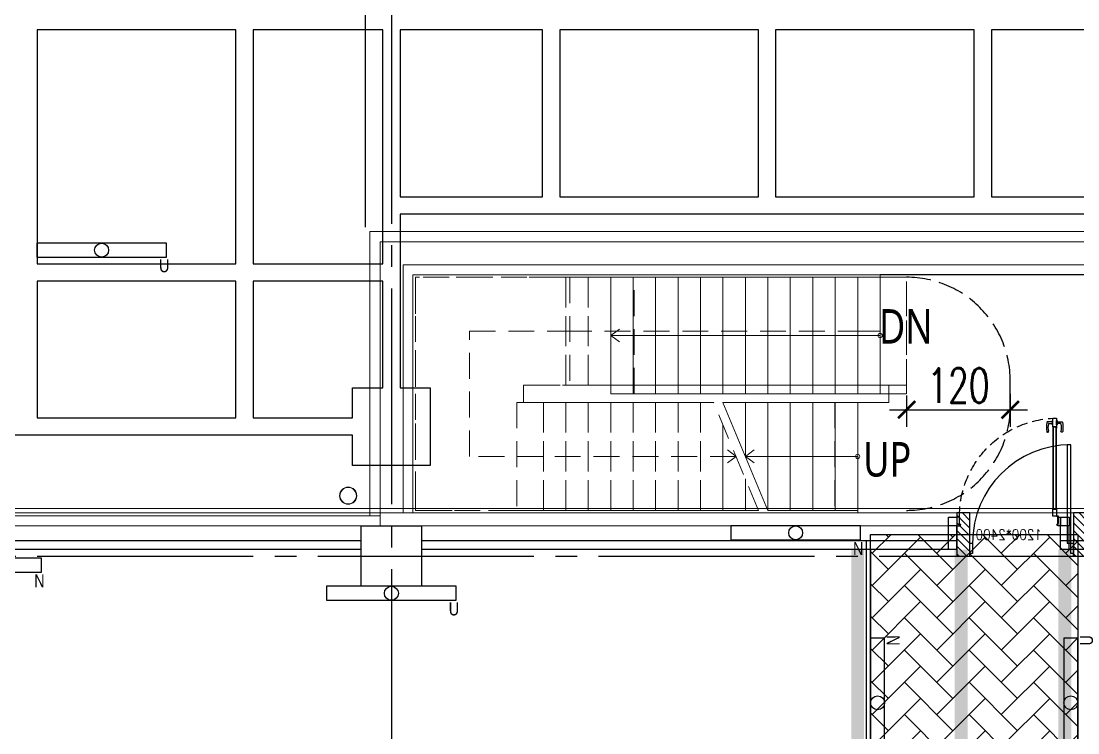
# Model space of a CAD drawing. Header units: millimetres. Extents: x -17313 to 27370, y -1010 to 13584.
# Drawn here: x 6411 to 7635, y 8795 to 9620 of the extents above; entities that cross this region are included whole.
import ezdxf
from ezdxf.enums import TextEntityAlignment as Align

# ---------------------------------------------------------------- set-up
doc = ezdxf.new("R2010")
doc.units = ezdxf.units.MM
doc.header["$LTSCALE"] = 100
for name, pattern in [('188K-SM-03-F10-ARCH-PA-Y2257103$0$HIDDEN2', [0.1875, 0.125, -0.0625]), ('X-S-FAB-L10$0$COL-CEN-LIN', [3.25, 2.5, -0.25, 0.25, -0.25]), ('X-S-FAB-L10$0$HIDDEN', [0.4, 0.3, -0.1]), ('X-S-FAB-L10$0$JJP_虛線(退縮線、投影線、地下室範圍、非屬本工程、圖面分區)', [0.45, 0.3, -0.15]), ('X-S-FAB-L10$0$虛線', [0.846667, 0.423333, -0.423333])]:
    doc.linetypes.add(name, pattern=pattern)
for name, color, linetype in [('0-XREF', 7, 'Continuous'), ('188K-SM-03-F10-ARCH-CEIL-Y2257103$0$K-庫板天花-2.4', 8, 'Continuous'), ('188K-SM-03-F10-ARCH-CEIL-Y2257103$0$K-鋼構', 121, 'Continuous'), ('188K-SM-03-F10-ARCH-PA-Y2257103$0$K-P1S-2.5-單抗', 53, 'Continuous'), ('188K-SM-03-F10-ARCH-PA-Y2257103$0$K-岩棉 2hr 7.5-單抗', 53, 'Continuous'), ('188K-SM-03-F10-ARCH-PA-Y2257103$0$K-岩棉 2hr 7.5-非抗', 53, 'Continuous'), ('188K-SM-03-F10-ARCH-PA-Y2257103$0$K-庫板天花-2.4', 53, 'Continuous'), ('188K-SM-03-F10-ARCH-PA-Y2257103$0$非YK-K-防火門', 53, 'Continuous'), ('188K-SM-06-F10-ELEC-LIGHT-Y2257103$0$E-LIGHT(W)-N', 8, 'Continuous'), ('188K-SM-06-F10-ELEC-LIGHT-Y2257103$0$E-LIGHT(W)-U XLPE', 8, 'Continuous'), ('X-S-FAB-L10$0$0-DIM-TXT', 8, 'Continuous'), ('X-S-FAB-L10$0$A-OBJE-MEP', 8, 'Continuous'), ('X-S-FAB-L10$0$A-STRS', 8, 'Continuous'), ('X-S-FAB-L10$0$A-TEXT', 8, 'Continuous'), ('X-S-FAB-L10$0$A-WALL-EX', 8, 'Continuous'), ('X-S-FAB-L10$0$A-WALL-IN', 8, 'Continuous'), ('X-S-FAB-L10$0$ASP_5', 8, 'Continuous'), ('X-S-FAB-L10$0$BLOCK', 8, 'Continuous'), ('X-S-FAB-L10$0$CCL', 8, 'X-S-FAB-L10$0$COL-CEN-LIN'), ('X-S-FAB-L10$0$COL-S', 8, 'Continuous'), ('X-S-FAB-L10$0$DW_Frame', 8, 'Continuous'), ('X-S-FAB-L10$0$HID', 8, 'X-S-FAB-L10$0$HIDDEN'), ('X-S-FAB-L10$0$S-FNDN', 8, 'Continuous'), ('X-S-FAB-L10$0$S-SLAB-SHOW', 8, 'Continuous'), ('X-S-FAB-L10$0$Steel Frame-188K', 8, 'Continuous'), ('X-S-FAB-L10$0$WALL_188K_IN', 8, 'Continuous')]:
    doc.layers.add(name, color=color, linetype=linetype)
doc.styles.add('188K-SM-03-F10-ARCH-PA-Y2257103$0$Standard', font='txt.shx', dxfattribs={"bigfont": 'chineset.shx'})
doc.styles.add('188K-SM-06-F10-ELEC-LIGHT-Y2257103$0$Standard', font='arial.ttf')
doc.styles.add('X-S-FAB-L10$0$CHINA', font='simplex.shx', dxfattribs={"width": 0.75, "bigfont": 'chineset.shx'})
doc.styles.add('X-S-FAB-L10$0$DimStyUse', font='romans.shx', dxfattribs={"width": 0.7})
doc.styles.add('X-S-FAB-L10$0$Standard', font='', dxfattribs={"width": 0.8})
doc.styles.add('X-S-FAB-L10$0$TG_NOTE_TEXT', font='simplex.shx', dxfattribs={"width": 0.75, "bigfont": 'chineset.shx'})
doc.styles.get('X-S-FAB-L10$0$Standard').set_extended_font_data('Microsoft JhengHei')
doc.dimstyles.new('X-S-FAB-L10$0$SLASHM', dxfattribs={"dimtxt": 40, "dimasz": 20, "dimexe": 20, "dimexo": 0, "dimgap": 8, "dimtad": 1, "dimdsep": 46, "dimtxsty": 'X-S-FAB-L10$0$DimStyUse', "dimblk": 'X-S-FAB-L10$0$_ArchTick', "dimcen": 10, "dimdle": 20, "dimclrt": 2, "dimazin": 0, "dimtfac": 1, "dimtix": 1, "dimtmove": 2, "dimatfit": 3, "dimfxl": 10, "dimtolj": 1, "dimarcsym": 0})

# ---------------------------------------------------------------- blocks, each defined once
blk = doc.blocks.new('X-S-FAB-L10$0$FAB2-L05')
at = {"layer": 'X-S-FAB-L10$0$CCL'}
for p, q in [((-19320, 11005), (-19320, 0)), ((-26880, 9720), (1210, 9720))]:
    blk.add_line(p, q, dxfattribs=at)
at = {"layer": 'X-S-FAB-L10$0$COL-S'}
blk.add_lwpolyline([(-19355, 9755), (-19285, 9755), (-19285, 9685), (-19355, 9685)], close=True, dxfattribs=at)
blk = doc.blocks.new('X-S-FAB-L10$0$_ArchTick')
at = {"color": 0, "linetype": 'ByBlock', "const_width": 0.15}
blk.add_lwpolyline([(-0.5, -0.5), (0.5, 0.5)], dxfattribs=at)
blk = doc.blocks.new('*D232')
at = {"layer": 'DefPoints', "color": 0, "lineweight": -2, "transparency": 16777216}
for p, q in [((7436.7, 9186.2), (7436.7, 9149.6)), ((7556.7, 9188), (7556.7, 9149.6)), ((7416.7, 9169.6), (7576.7, 9169.6))]:
    blk.add_line(p, q, dxfattribs=at)
at = {"layer": 'DefPoints', "color": 0, "transparency": 16777216}
for p in [(7436.7, 9186.2), (7556.7, 9188), (7556.7, 9169.6)]:
    blk.add_point(p, dxfattribs=at)
at = {"layer": 'DefPoints', "color": 0, "lineweight": -2, "transparency": 16777216, "xscale": 20, "yscale": 20, "zscale": 20, "rotation": 180}
blk.add_blockref('X-S-FAB-L10$0$_ArchTick', (7436.7, 9169.6), dxfattribs=at)
at = {"layer": 'DefPoints', "color": 0, "lineweight": -2, "transparency": 16777216, "xscale": 20, "yscale": 20, "zscale": 20}
blk.add_blockref('X-S-FAB-L10$0$_ArchTick', (7556.7, 9169.6), dxfattribs=at)
at = {"layer": 'DefPoints', "color": 2, "transparency": 16777216, "insert": (7496.7, 9197.6), "char_height": 40, "attachment_point": 5, "style": 'X-S-FAB-L10$0$DimStyUse'}
blk.add_mtext('\\A1;120', dxfattribs=at)
blk = doc.blocks.new('188K-SM-03-F10-ARCH-CEIL-Y2257103')
at = {"layer": '188K-SM-03-F10-ARCH-CEIL-Y2257103$0$K-庫板天花-2.4'}
h = blk.add_hatch(dxfattribs=at)
h.set_pattern_fill('AR-HBONE', color=256, scale=0.26)
h.paths.add_polyline_path([(7395, 9025), (7635, 9025), (7635, 8635), (7395, 8635)])
at = {"layer": '188K-SM-03-F10-ARCH-CEIL-Y2257103$0$K-庫板天花-2.4', "elevation": 0}
blk.add_lwpolyline([(7395, 9025), (7635, 9025), (7635, 8635), (7395, 8635), (7395, 9025)], dxfattribs=at)
at = {"layer": '188K-SM-03-F10-ARCH-CEIL-Y2257103$0$K-鋼構', "const_width": 15, "elevation": 0}
for points in [[(7380, 9007.5), (7380, -7.5)], [(7620, 9007.5), (7620, -7.5)]]:
    blk.add_lwpolyline(points, dxfattribs=at)
at = {"layer": '188K-SM-03-F10-ARCH-CEIL-Y2257103$0$K-鋼構', "const_width": 15}
blk.add_lwpolyline([(7500, 9007.5), (7500, -7.5)], dxfattribs=at)
blk = doc.blocks.new('188K-SM-03-F10-ARCH-PA-Y2257103$0$F14P8-SM-03-FB1-ARCH-PA(B)-Y2210902$0$18P2-XFDP40$0$GAD2205')
blk.add_lwpolyline([(0, 1), (0, 1), (-18, 1, -0.414214), (-18, 2), (-18, 3, -0.414214), (-18, 3), (-14, 3, 0.414214), (-13, 4), (-13, 4, 0.414214), (-14, 4), (-18, 4, -0.414214), (-18, 5), (-18, 12, -0.414214), (-18, 12), (-18, 12, 0.414214), (-18, 12), (-18, 14, 0.72636), (-19, 14), (-19, 13, 0.158507), (-19, 13), (-19, 0, 0.414214), (-19, 0), (19, 0, 0.414214), (19, 0), (19, 13, 0.158507), (19, 13), (19, 14, 0.72636), (18, 14), (18, 12, 0.414214), (18, 12, -0.414214), (18, 12), (18, 5, -0.414214), (18, 4), (14, 4, 0.414214), (13, 4), (13, 4, 0.414214), (14, 3), (18, 3, -0.414214), (18, 3), (18, 2, -0.414214), (18, 1), (0, 1)], format="xyb", close=True)
blk = doc.blocks.new('188K-SM-03-F10-ARCH-PA-Y2257103$0$(FS1-4)1hr單開防火門-1200x2400')
for p, q in [((8.8, 117.1, 0), (9.6, 117.1, 0)), ((8.8, 112.2, 0), (8.8, 117.1, 0)), ((9.6, 112.2, 0), (8.8, 112.2, 0)), ((9.6, 117.1, 0), (9.6, 112.2, 0)), ((9.6, 115.7, 0), (13.6, 115.7, 0)), ((13.5, 113.5, 0), (9.6, 113.5, 0)), ((13.6, 115.7, 0), (15, 115.7, 0)), ((0, 4.5), (0, -4.5)), ((2.8, 5), (0.5, 5)), ((3, -3.2), (3, 4.8)), ((117, -3.2), (117, 4.8)), ((117.2, 5), (119.5, 5)), ((120, 4.5), (120, -4.5)), ((0.5, -5), (2.8, -5)), ((2.8, -5), (4.4, -4)), ((3.8, -3.2), (3, -3.2)), ((3.6, -3.5), (3.6, -3.3)), ((3.6, -3.3), (3.8, -3.3)), ((4.4, -3.5), (3.6, -3.5)), ((4.4, -3.2), (4.2, -3.2)), ((4.2, -3.3), (4.4, -3.3)), ((4.4, -3.3), (4.4, -3.5)), ((4.5, -3.7), (4.5, -3.3)), ((115.5, -3.7), (115.5, -3.3)), ((115.6, -3.2), (115.8, -3.2)), ((115.6, -3.3), (115.6, -3.5)), ((115.8, -3.3), (115.6, -3.3)), ((115.6, -3.5), (116.4, -3.5)), ((117.2, -5), (115.6, -4)), ((116.2, -3.2), (117, -3.2)), ((116.4, -3.3), (116.2, -3.3)), ((116.4, -3.5), (116.4, -3.3)), ((119.5, -5), (117.2, -5))]:
    blk.add_line(p, q)
at = {"elevation": 0}
blk.add_lwpolyline([(4, 115.7), (0, 115.7), (-1.4, 115.7, 0.327495), (-2.2, 115, 0.089847), (-2.4, 104.3, 1.144881), (-0.5, 104.7, -0.137079), (-0.5, 113, -0.349357), (0, 113.5), (4, 113.5)], format="xyb", dxfattribs=at)
for points in [[(4.8, 112.2), (4.8, 117.1), (4, 117.1), (4, 112.2)], [(-10, -5), (0, -5), (0, 5), (-10, 5)], [(120, -5), (130, -5), (130, 5), (120, 5)]]:
    blk.add_lwpolyline(points, close=True)
at = {"ltscale": 5}
for points in [[(8.8, 109.6), (8.8, 119.7), (4.8, 119.7), (4.8, 109.6)], [(5, 109.2), (5, 14.8), (5, 14.8), (5, 109.2)], [(8.6, 14.8), (8.5, 14.8), (8.5, 109.2), (8.6, 109.2)], [(8.8, 6.1), (8.8, 14.4), (4.8, 14.4), (4.8, 6.1)]]:
    blk.add_lwpolyline(points, close=True, dxfattribs=at)
blk.add_lwpolyline([(4.8, 109.7), (4.8, 108.4, 0.158507), (4.9, 108.4), (4.9, 108.3, 0.72636), (5, 108.3), (5, 108.5, 0.414214), (5, 108.5, -0.414214), (4.9, 108.5), (4.9, 109.2, -0.414214), (5, 109.2), (5.4, 109.2, 0.414214), (5.4, 109.3), (5.4, 109.3, 0.414214), (5.4, 109.3), (5, 109.3, -0.414214), (4.9, 109.4), (4.9, 109.5, -0.414214), (5, 109.6), (6.8, 109.6), (6.8, 109.6), (6.8, 109.6), (8.6, 109.6, -0.414214), (8.6, 109.5), (8.6, 109.4, -0.414214), (8.6, 109.3), (8.2, 109.3, 0.414214), (8.1, 109.3), (8.1, 109.3, 0.414214), (8.2, 109.2), (8.6, 109.2, -0.414214), (8.6, 109.2), (8.6, 108.5, -0.414214), (8.6, 108.5), (8.6, 108.5, 0.414214), (8.6, 108.5), (8.6, 108.3, 0.72636), (8.6, 108.3), (8.7, 108.4, 0.158507), (8.7, 108.4), (8.7, 109.7, 0.414214), (8.7, 109.7), (4.9, 109.7, 0.414214)], format="xyb", close=True, dxfattribs=at)
at = {"ltscale": 500}
for points in [[(3.2, -2.4), (3.2, 5.6), (3, 5.6), (3, -2.4)], [(8.5, 6.6), (4, 6.6), (4, 6.3), (8.5, 6.3)]]:
    blk.add_lwpolyline(points, close=True, dxfattribs=at)
at = {"linetype": '188K-SM-03-F10-ARCH-PA-Y2257103$0$HIDDEN2'}
blk.add_arc((3.4, 6.1), 113.7, 359.4256, 87.3094, dxfattribs=at)
at = {"extrusion": (0, 0, -1)}
for centre, major_axis, start_param, end_param in [((13.5, 113, 0), (-0.417, 0.417), 0.901482, 2.245889), ((-0.8, 108.9, 0), (10.9, 10.9), 0.51383, 1.058752), ((14.9, 114.8, 0), (-0.624, 0.624), 0.866962, 2.13291), ((-13.8, 109, 0), (21.3, 21.3), 0.585307, 0.943734), ((15, 104.3, 0), (0.707, 0.707), 0.872811, 4.284184)]:
    blk.add_ellipse(centre, major_axis=major_axis, ratio=1, start_param=start_param, end_param=end_param, dxfattribs=at)
for centre, major_axis, start_param, end_param in [((0.5, 4.5), (0.354, -0.354), 2.356194, 3.926991), ((2.8, 4.8), (0.106, -0.106), 7.068583, 8.63938), ((117.2, 4.8), (-0.106, -0.106), -2.356194, -0.785398), ((119.5, 4.5), (-0.354, -0.354), 2.356194, 3.926991), ((0.5, -4.5), (-0.354, -0.354), 5.497787, 7.068583), ((3.8, -3.3), (-0.0354, -0.0354), 0.785398, 3.926991), ((4.2, -3.3), (-0.0354, -0.0354), 3.926991, 7.068583), ((4.4, -3.3), (0.0354, -0.0354), 7.068583, 8.63938), ((4.2, -3.7), (0.212, -0.212), 6.162283, 7.068583), ((115.6, -3.3), (-0.0354, -0.0354), -2.356194, -0.785398), ((115.8, -3.7), (-0.212, -0.212), -0.785398, 0.120903), ((115.8, -3.3), (0.0354, -0.0354), -0.785398, 2.356194), ((116.2, -3.3), (0.0354, -0.0354), 2.356194, 5.497787), ((119.5, -4.5), (0.354, -0.354), -0.785398, 0.785398)]:
    blk.add_ellipse(centre, major_axis=major_axis, ratio=1, start_param=start_param, end_param=end_param)
at = {"ltscale": 500, "extrusion": (0, 0, -1)}
blk.add_ellipse((3.4, 6.1), major_axis=(-0.495, 0.495), ratio=1, start_param=5.497787, end_param=11.780972, dxfattribs=at)
at = {"ltscale": 5, "xscale": 0.1000000000058208, "yscale": 0.1000000000058208, "zscale": 0.1000000000058208}
blk.add_blockref('188K-SM-03-F10-ARCH-PA-Y2257103$0$F14P8-SM-03-FB1-ARCH-PA(B)-Y2210902$0$18P2-XFDP40$0$GAD2205', (6.8, 14.3), dxfattribs=at)
at = {"color": 8, "style": '188K-SM-03-F10-ARCH-PA-Y2257103$0$Standard', "width": 0.85}
blk.add_text('1200*2400', height=12, dxfattribs=at).set_placement((60, -15, 0), align=Align.MIDDLE_CENTER)
blk = doc.blocks.new('188K-SM-03-F10-ARCH-PA-Y2257103')
at = {"layer": '188K-SM-03-F10-ARCH-PA-Y2257103$0$K-庫板天花-2.4'}
h = blk.add_hatch(dxfattribs=at)
h.set_pattern_fill('AR-HBONE', color=256, scale=0.26)
h.paths.add_polyline_path([(7395, 9025), (7635, 9025), (7635, 8635), (7395, 8635)])
at = {"layer": '188K-SM-03-F10-ARCH-PA-Y2257103$0$K-P1S-2.5-單抗'}
for p, q in [((7390, 9007.5, 0), (7390, 8635, 0)), ((7395, 9007.5, 0), (7395, 8635, 0)), ((7635, 9007.5, 0), (7635, 8635, 0))]:
    blk.add_line(p, q, dxfattribs=at)
at = {"layer": '188K-SM-03-F10-ARCH-PA-Y2257103$0$K-岩棉 2hr 7.5-單抗'}
for p, q in [((7485, 9007.5, 0), (7485, 9035)), ((7495, 9007.5, 0), (7495, 9035)), ((7615, 9007.5, 0), (7615, 9035)), ((7625, 9007.5, 0), (7625, 9035, 0)), ((7390, 9017.5, 0), (7390, 9007.5, 0)), ((7495, 9017.5, 0), (7390, 9017.5, 0)), ((7495, 9007.5, 0), (7390, 9007.5, 0)), ((7645, 9017.5, 0), (7615, 9017.5, 0)), ((7645, 9007.5, 0), (7615, 9007.5, 0))]:
    blk.add_line(p, q, dxfattribs=at)
at = {"layer": '188K-SM-03-F10-ARCH-PA-Y2257103$0$K-岩棉 2hr 7.5-非抗'}
for p, q in [((6805, 9017.5, 0), (6035, 9017.5, 0)), ((6805, 9007.5, 0), (6035, 9007.5, 0)), ((7390, 9017.5, 0), (6875, 9017.5, 0)), ((7390, 9007.5, 0), (6875, 9007.5, 0))]:
    blk.add_line(p, q, dxfattribs=at)
at = {"layer": '188K-SM-03-F10-ARCH-PA-Y2257103$0$K-庫板天花-2.4', "elevation": 0}
blk.add_lwpolyline([(7395, 9025), (7635, 9025), (7635, 8635), (7395, 8635), (7395, 9025)], dxfattribs=at)
at = {"layer": '188K-SM-03-F10-ARCH-PA-Y2257103$0$非YK-K-防火門', "xscale": -1}
blk.add_blockref('188K-SM-03-F10-ARCH-PA-Y2257103$0$(FS1-4)1hr單開防火門-1200x2400', (7615, 9040), dxfattribs=at)
blk = doc.blocks.new('*U306')
at = {"ltscale": 600}
blk.add_lwpolyline([(75, 8.1), (-75, 8.1), (-75, -8.1), (75, -8.1)], close=True, dxfattribs=at)
blk.add_circle((0, 0), 8.1, dxfattribs=at)
at = {"style": '188K-SM-06-F10-ELEC-LIGHT-Y2257103$0$Standard', "width": 0.8}
blk.add_text('N', height=15, rotation=360, dxfattribs=at).set_placement((78.5, -18.1), align=Align.MIDDLE_RIGHT)
blk = doc.blocks.new('*U307')
at = {"ltscale": 600}
blk.add_lwpolyline([(-75, -8.1), (75, -8.1), (75, 8.1), (-75, 8.1)], close=True, dxfattribs=at)
blk.add_circle((0, 0), 8.1, dxfattribs=at)
at = {"style": '188K-SM-06-F10-ELEC-LIGHT-Y2257103$0$Standard', "width": 0.8}
blk.add_text('U', height=15, rotation=360, dxfattribs=at).set_placement((78.5, -18.1), align=Align.MIDDLE_RIGHT)
blk = doc.blocks.new('188K-SM-06-F10-ELEC-LIGHT-Y2257103')
at = {"layer": '188K-SM-06-F10-ELEC-LIGHT-Y2257103$0$E-LIGHT(W)-N'}
for p in [(7308.2, 9026.9), (6360, 8989.4, 0)]:
    blk.add_blockref('*U306', p, dxfattribs=at)
at = {"layer": '188K-SM-06-F10-ELEC-LIGHT-Y2257103$0$E-LIGHT(W)-N', "rotation": 90}
blk.add_blockref('*U306', (7403.1, 8830, 0), dxfattribs=at)
at = {"layer": '188K-SM-06-F10-ELEC-LIGHT-Y2257103$0$E-LIGHT(W)-U XLPE'}
for p in [(6504.5, 9354.4), (6840, 8956.9)]:
    blk.add_blockref('*U307', p, dxfattribs=at)
at = {"layer": '188K-SM-06-F10-ELEC-LIGHT-Y2257103$0$E-LIGHT(W)-U XLPE', "rotation": 90}
blk.add_blockref('*U307', (7626.9, 8830, 0), dxfattribs=at)
blk = doc.blocks.new('X-S-FAB-L10')
at = {"layer": 'X-S-FAB-L10$0$WALL_188K_IN'}
h = blk.add_hatch(dxfattribs=at)
h.set_pattern_fill('LINE', color=256, scale=2, angle=135)
h.set_pattern_definition([(135, (7510, 8951.6164), (-4.49013, -4.49013), [])])
h.paths.add_polyline_path([(7510, 9000), (7510, 9050), (7495, 9050), (7495, 9000)])
h = blk.add_hatch(dxfattribs=at)
h.set_pattern_fill('LINE', color=256, scale=2, angle=135)
h.set_pattern_definition([(135, (7645, 8951.6164), (-4.49013, -4.49013), [])])
h.paths.add_polyline_path([(7645, 9000), (7645, 9050), (7630, 9050), (7630, 9000)])
for p, q in [((7510, 9000), (7510, 9015)), ((7630, 9000), (7630, 9015))]:
    blk.add_line(p, q)
blk.add_lwpolyline([(7627, 9015), (7627, 9129), (7622.625, 9129), (7622.625, 9015)], close=True)
blk.add_arc((7627, 9015), 114, 90, 180)
at = {"layer": 'X-S-FAB-L10$0$A-OBJE-MEP', "lineweight": 0, "flags": 128}
blk.add_lwpolyline([(6799.5, 9070, 1), (6780.5, 9070, 1)], format="xyb", close=True, dxfattribs=at)
at = {"layer": 'X-S-FAB-L10$0$A-OBJE-MEP', "lineweight": 0}
blk.add_circle((6790, 9070), 10, dxfattribs=at)
at = {"layer": 'X-S-FAB-L10$0$A-STRS', "linetype": 'X-S-FAB-L10$0$虛線', "lineweight": 0}
for p, q in [((7042, 9323), (6868, 9323)), ((6868, 9323), (6868, 9053)), ((7406, 9323), (7042, 9323)), ((6993, 9178), (6993, 9198)), ((6993, 9198), (7042, 9198)), ((7042, 9198), (7406, 9198)), ((7016, 9178), (6993, 9178)), ((7213.169, 9178), (7016, 9178)), ((6868, 9053), (6985.332, 9053)), ((6985.332, 9053), (7016, 9053)), ((7016, 9053), (7265.169, 9053))]:
    blk.add_line(p, q, dxfattribs=at)
at = {"layer": 'X-S-FAB-L10$0$A-STRS', "linetype": 'X-S-FAB-L10$0$JJP_虛線(退縮線、投影線、地下室範圍、非屬本工程、圖面分區)', "lineweight": 0}
for p, q in [((7042, 9323), (6868, 9323)), ((6868, 9323), (6868, 9053)), ((7042, 9323), (7042, 9198)), ((7042, 9323), (7042, 9198)), ((7042, 9198), (7042, 9323)), ((7068, 9323), (7042, 9323)), ((7042, 9323), (7042, 9198)), ((7046.668, 9323), (7046.668, 9198)), ((7068, 9323), (7068, 9198)), ((7068, 9198), (7068, 9323)), ((7068, 9323), (7068, 9198)), ((7094, 9323), (7068, 9323)), ((7094, 9323), (7094, 9198)), ((7094, 9198), (7094, 9323)), ((7094, 9323), (7094, 9198)), ((7120, 9323), (7094, 9323)), ((7120, 9323), (7120, 9198)), ((7120, 9198), (7120, 9323)), ((7120, 9323), (7120, 9198)), ((7146, 9323), (7120, 9323)), ((7121.069, 9188), (7121.069, 9323)), ((7146, 9323), (7146, 9198)), ((7146, 9198), (7146, 9323)), ((7146, 9323), (7146, 9198)), ((7172, 9323), (7146, 9323)), ((7172, 9323), (7172, 9198)), ((7172, 9198), (7172, 9323)), ((7172, 9323), (7172, 9198)), ((7198, 9323), (7172, 9323)), ((7198, 9323), (7198, 9198)), ((7198, 9198), (7198, 9323)), ((7198, 9323), (7198, 9198)), ((7224, 9323), (7198, 9323)), ((7224, 9323), (7224, 9198)), ((7224, 9198), (7224, 9323)), ((7224, 9323), (7224, 9198)), ((7250, 9323), (7224, 9323)), ((7250, 9323), (7250, 9198)), ((7250, 9198), (7250, 9323)), ((7250, 9323), (7250, 9198)), ((7276, 9323), (7250, 9323)), ((7276, 9323), (7276, 9198)), ((7276, 9198), (7276, 9323)), ((7276, 9323), (7276, 9198)), ((7302, 9323), (7276, 9323)), ((7302, 9323), (7302, 9198)), ((7302, 9198), (7302, 9323)), ((7302, 9323), (7302, 9198)), ((7328, 9323), (7302, 9323)), ((7328, 9323), (7328, 9198)), ((7328, 9198), (7328, 9323)), ((7328, 9323), (7328, 9198)), ((7354, 9323), (7328, 9323)), ((7354, 9323), (7354, 9198)), ((7354, 9198), (7354, 9323)), ((7354, 9323), (7354, 9198)), ((7380, 9323), (7354, 9323)), ((7380, 9323), (7380, 9198)), ((7380, 9198), (7380, 9323)), ((7380, 9323), (7380, 9198)), ((7406, 9323), (7380, 9323)), ((7436.536, 9323), (7406, 9323)), ((7436.668, 9323), (7406, 9323)), ((7406, 9323), (7406, 9198)), ((7406, 9198), (7406, 9323)), ((7436.536, 9188), (7436.536, 9323)), ((7436.668, 9198), (7436.668, 9323)), ((6930.5, 9115.5), (6930.5, 9260.5)), ((6930.5, 9260.5), (7042, 9260.5)), ((7042, 9260.5), (7380, 9260.5)), ((7380, 9260.5), (7406, 9260.5)), ((6993, 9198), (7042, 9198)), ((6993, 9178), (6993, 9198)), ((7042, 9198), (7068, 9198)), ((7068, 9198), (7094, 9198)), ((7094, 9198), (7120, 9198)), ((7120, 9198), (7146, 9198)), ((7146, 9198), (7172, 9198)), ((7172, 9198), (7198, 9198)), ((7198, 9198), (7224, 9198)), ((7224, 9198), (7250, 9198)), ((7250, 9198), (7276, 9198)), ((7276, 9198), (7302, 9198)), ((7302, 9198), (7328, 9198)), ((7328, 9198), (7354, 9198)), ((7354, 9198), (7380, 9198)), ((7380, 9198), (7406, 9198)), ((7406, 9198), (7436.668, 9198)), ((7406, 9188), (7436.536, 9188)), ((6993, 9178), (6985.332, 9178)), ((6985.332, 9178), (6985.332, 9053)), ((7016, 9178), (6993, 9178)), ((7016, 9053), (7016, 9178)), ((7016, 9053), (7016, 9178)), ((7016, 9053), (7016, 9178)), ((7042, 9178), (7016, 9178)), ((7016, 9178), (7016, 9053)), ((7016, 9053), (7016, 9178)), ((7042, 9053), (7042, 9178)), ((7068, 9178), (7042, 9178)), ((7042, 9178), (7042, 9053)), ((7042, 9053), (7042, 9178)), ((7068, 9053), (7068, 9178)), ((7094, 9178), (7068, 9178)), ((7068, 9178), (7068, 9053)), ((7068, 9053), (7068, 9178)), ((7094, 9053), (7094, 9178)), ((7120, 9178), (7094, 9178)), ((7094, 9178), (7094, 9053)), ((7094, 9053), (7094, 9178)), ((7120, 9053), (7120, 9178)), ((7146, 9178), (7120, 9178)), ((7120, 9178), (7120, 9053)), ((7120, 9053), (7120, 9178)), ((7146, 9053), (7146, 9178)), ((7172, 9178), (7146, 9178)), ((7146, 9178), (7146, 9053)), ((7146, 9053), (7146, 9178)), ((7172, 9053), (7172, 9178)), ((7198, 9178), (7172, 9178)), ((7172, 9178), (7172, 9053)), ((7172, 9053), (7172, 9178)), ((7198, 9053), (7198, 9178)), ((7213.169, 9178), (7198, 9178)), ((7198, 9178), (7198, 9053)), ((7198, 9053), (7198, 9178)), ((7265.169, 9053), (7213.169, 9178)), ((7353.565, 9178), (7353.565, 9053)), ((7224, 9053), (7224, 9151.964)), ((7224, 9151.964), (7224, 9053)), ((7224, 9053), (7224, 9151.964)), ((7239.169, 9115.5), (7229.169, 9123)), ((7016, 9115.5), (6930.5, 9115.5)), ((7239.169, 9115.5), (7016, 9115.5)), ((7229.169, 9108), (7239.169, 9115.5)), ((7250, 9089.464), (7250, 9053)), ((7250, 9053), (7250, 9089.464)), ((7250, 9053), (7250, 9089.464)), ((6868, 9053), (7016, 9053)), ((7016, 9053), (7042, 9053)), ((7042, 9053), (7068, 9053)), ((7068, 9053), (7094, 9053)), ((7094, 9053), (7120, 9053)), ((7120, 9053), (7146, 9053)), ((7146, 9053), (7172, 9053)), ((7172, 9053), (7198, 9053)), ((7198, 9053), (7224, 9053)), ((7224, 9053), (7250, 9053)), ((7250, 9053), (7265.169, 9053))]:
    blk.add_line(p, q, dxfattribs=at)
at = {"layer": 'X-S-FAB-L10$0$A-STRS', "lineweight": 0}
for p, q in [((7406, 9323), (7094, 9323)), ((7094, 9323), (7094, 9188)), ((7094, 9323), (7094, 9188)), ((7120, 9323), (7094, 9323)), ((7120, 9323), (7120, 9188)), ((7120, 9188), (7120, 9323)), ((7120, 9323), (7120, 9188)), ((7146, 9323), (7120, 9323)), ((7146, 9323), (7146, 9188)), ((7146, 9188), (7146, 9323)), ((7146, 9323), (7146, 9188)), ((7172, 9323), (7146, 9323)), ((7172, 9323), (7172, 9188)), ((7172, 9188), (7172, 9323)), ((7172, 9323), (7172, 9188)), ((7198, 9323), (7172, 9323)), ((7198, 9323), (7198, 9188)), ((7198, 9188), (7198, 9323)), ((7198, 9323), (7198, 9188)), ((7224, 9323), (7198, 9323)), ((7224, 9323), (7224, 9188)), ((7224, 9188), (7224, 9323)), ((7224, 9323), (7224, 9188)), ((7250, 9323), (7224, 9323)), ((7250, 9323), (7250, 9188)), ((7250, 9188), (7250, 9323)), ((7250, 9323), (7250, 9188)), ((7276, 9323), (7250, 9323)), ((7276, 9323), (7276, 9188)), ((7276, 9188), (7276, 9323)), ((7276, 9323), (7276, 9188)), ((7302, 9323), (7276, 9323)), ((7302, 9323), (7302, 9188)), ((7302, 9188), (7302, 9323)), ((7302, 9323), (7302, 9188)), ((7328, 9323), (7302, 9323)), ((7328, 9323), (7328, 9188)), ((7328, 9188), (7328, 9323)), ((7328, 9323), (7328, 9188)), ((7354, 9323), (7328, 9323)), ((7354, 9323), (7354, 9188)), ((7354, 9188), (7354, 9323)), ((7354, 9323), (7354, 9188)), ((7380, 9323), (7354, 9323)), ((7380, 9323), (7380, 9188)), ((7380, 9188), (7380, 9323)), ((7380, 9323), (7380, 9188)), ((7406, 9323), (7380, 9323)), ((7406, 9323), (7406, 9188)), ((7406, 9188), (7406, 9323)), ((7104, 9263), (7094, 9255.5)), ((7094, 9255.5), (7120, 9255.5)), ((7094, 9255.5), (7104, 9248)), ((7120, 9255.5), (7380, 9255.5)), ((7380, 9255.5), (7406, 9255.5)), ((7094, 9188), (7406, 9188)), ((7094, 9188), (7120, 9188)), ((7120, 9188), (7146, 9188)), ((7146, 9188), (7172, 9188)), ((7172, 9188), (7198, 9188)), ((7198, 9188), (7224, 9188)), ((7224, 9188), (7250, 9188)), ((7250, 9188), (7276, 9188)), ((7276, 9188), (7302, 9188)), ((7302, 9188), (7328, 9188)), ((7328, 9188), (7354, 9188)), ((7354, 9188), (7380, 9188)), ((7380, 9188), (7406, 9188)), ((7380, 9178), (7224, 9178)), ((7250, 9178), (7224, 9178)), ((7276, 9053), (7224, 9178)), ((7250, 9115.5), (7250, 9178)), ((7276, 9178), (7250, 9178)), ((7250, 9178), (7250, 9115.5)), ((7250, 9115.5), (7250, 9178)), ((7276, 9053), (7276, 9178)), ((7302, 9178), (7276, 9178)), ((7276, 9178), (7276, 9053)), ((7276, 9053), (7276, 9178)), ((7302, 9053), (7302, 9178)), ((7328, 9178), (7302, 9178)), ((7302, 9178), (7302, 9053)), ((7302, 9053), (7302, 9178)), ((7328, 9053), (7328, 9178)), ((7354, 9178), (7328, 9178)), ((7328, 9178), (7328, 9053)), ((7328, 9053), (7328, 9178)), ((7354, 9053), (7354, 9178)), ((7380, 9178), (7354, 9178)), ((7354, 9178), (7354, 9053)), ((7354, 9053), (7354, 9178)), ((7380, 9053), (7380, 9178)), ((7380, 9053), (7380, 9178)), ((7260, 9123), (7250, 9115.5)), ((7354, 9115.5), (7250, 9115.5)), ((7250, 9115.5), (7260, 9108)), ((7380, 9115.5), (7354, 9115.5)), ((7276, 9053), (7380, 9053)), ((7276, 9053), (7302, 9053)), ((7302, 9053), (7328, 9053)), ((7328, 9053), (7354, 9053)), ((7354, 9053), (7380, 9053))]:
    blk.add_line(p, q, dxfattribs=at)
at = {"layer": 'X-S-FAB-L10$0$A-STRS', "lineweight": 0, "flags": 128}
for points in [[(7406, 9258, 1), (7406, 9253, 1)], [(7380, 9118, 1), (7380, 9113, 1)]]:
    blk.add_lwpolyline(points, format="xyb", close=True, dxfattribs=at)
at = {"layer": 'X-S-FAB-L10$0$A-WALL-EX', "lineweight": 0}
for p, q in [((1800, 9046.5), (6815, 9046.5)), ((6827, 9046.5), (6815, 9046.5)), ((6827, 9046.5), (6815, 9046.5)), ((6827, 9035), (6827, 9046.5)), ((6815, 9035), (6827, 9035)), ((6815, 9035), (6827, 9035))]:
    blk.add_line(p, q, dxfattribs=at)
at = {"layer": 'X-S-FAB-L10$0$A-WALL-EX', "lineweight": 0, "flags": 128}
for points in [[(6815, 9376), (6815, 9364)], [(7705, 9376), (6815, 9376)], [(6815, 9364), (6815, 9046.5)], [(6827, 9364), (7693, 9364)], [(6827, 9035), (6827, 9364)], [(6815, 9050), (1800, 9050)], [(1800, 9050), (6815, 9050)], [(1800, 9050), (6815, 9050)], [(1800, 9050), (6815, 9050)], [(1800, 9050), (6815, 9050)], [(1800, 9050), (6815, 9050)], [(1800, 9050), (6815, 9050)], [(1800, 9050), (6815, 9050)], [(6815, 9050), (6815, 9046.5)], [(1796.5, 9035), (6815, 9035)], [(6815, 9035), (6827, 9035)]]:
    blk.add_lwpolyline(points, dxfattribs=at)
at = {"layer": 'X-S-FAB-L10$0$A-WALL-IN', "lineweight": 0}
for p, q in [((6853.75, 9050), (6827, 9050)), ((6827, 9050), (6827, 9035)), ((7495, 9050), (6865.05, 9050)), ((6875, 9035), (7495, 9035))]:
    blk.add_line(p, q, dxfattribs=at)
at = {"layer": 'X-S-FAB-L10$0$A-WALL-IN', "lineweight": 0, "flags": 128}
for points in [[(6853.75, 9337.25), (6853.75, 9325.95)], [(7666.25, 9337.25), (6853.75, 9337.25)], [(6853.75, 9325.95), (6853.75, 9050)], [(6865.05, 9325.95), (7654.95, 9325.95)], [(6865.05, 9050), (6865.05, 9325.95)]]:
    blk.add_lwpolyline(points, dxfattribs=at)
at = {"layer": 'X-S-FAB-L10$0$ASP_5'}
blk.add_line((6810, 9381), (6810, 9950), dxfattribs=at)
at = {"layer": 'X-S-FAB-L10$0$COL-S'}
for p, q in [((6805, 9035), (6875, 9035)), ((6805, 8965), (6805, 9035)), ((6875, 9035), (6875, 8965)), ((6875, 8965), (6805, 8965))]:
    blk.add_line(p, q, dxfattribs=at)
at = {"layer": 'X-S-FAB-L10$0$DW_Frame'}
for points in [[(7510, 9015), (7513, 9015), (7513, 9003), (7510, 9003)], [(7630, 9003), (7627, 9003), (7627, 9015), (7630, 9015)]]:
    blk.add_lwpolyline(points, dxfattribs=at)
at = {"layer": 'X-S-FAB-L10$0$HID'}
blk.add_line((7556.668, 9173), (7556.668, 9203), dxfattribs=at)
for centre, start, end in [((7436.668, 9203), 0, 90), ((7436.668, 9173), 270, 0)]:
    blk.add_arc(centre, 120, start, end, dxfattribs=at)
at = {"layer": 'X-S-FAB-L10$0$S-FNDN', "lineweight": 0, "flags": 128}
blk.add_lwpolyline([(11935, 9055), (4350, 9055), (4350, 7470), (9330, 7470), (9330, -55), (11935, -55), (11935, 4530), (11070, 4530), (11070, 5003), (11935, 5003)], close=True, dxfattribs=at)
at = {"layer": 'X-S-FAB-L10$0$S-SLAB-SHOW', "lineweight": 0, "flags": 128}
for points in [[(7406, 9325.95), (7406, 9198), (7416, 9198), (7416, 9178), (7380, 9178), (7380, 9050), (7705, 9050), (7705, 9376), (6815, 9376), (6815, 9050), (6865.05, 9050), (6865.05, 9325.95)], [(7655, 9050), (7655, 9326), (7406, 9326), (7406, 9198), (7416, 9198), (7416, 9178), (7380, 9178), (7380, 9050)]]:
    blk.add_lwpolyline(points, close=True, dxfattribs=at)
at = {"layer": 'X-S-FAB-L10$0$Steel Frame-188K'}
blk.add_lwpolyline([(7670, 9396.09), (6850, 9396.09), (6850, 9195), (6885, 9195), (6885, 9105), (6795, 9105), (6795, 9140), (6045, 9140), (6045, 9105), (5955, 9105), (5955, 9140), (5205, 9140), (5205, 9105), (5115, 9105), (5115, 9140), (4365, 9140), (4365, 9105), (4275, 9105), (4275, 9140), (3438.494, 9140), (3438.494, 9105), (3348.494, 9105), (3348.494, 9140), (2685, 9140)], dxfattribs=at)
for points in [[(6660, 9609.627), (6430, 9609.627), (6430, 9338.341), (6660, 9338.341)], [(6830, 9609.627), (6680, 9609.627), (6680, 9338.341), (6830, 9338.341)], [(7014.989, 9609.627), (6850, 9609.627), (6850, 9416.09), (7014.989, 9416.09)], [(7264.989, 9609.627), (7034.989, 9609.627), (7034.989, 9416.09), (7264.989, 9416.09)], [(7514.989, 9609.627), (7284.989, 9609.627), (7284.989, 9416.09), (7514.989, 9416.09)], [(7670, 9609.627), (7534.989, 9609.627), (7534.989, 9416.09), (7670, 9416.09)], [(6660, 9318.341), (6430, 9318.341), (6430, 9160), (6660, 9160)], [(6830, 9318.341), (6680, 9318.341), (6680, 9160), (6795, 9160), (6795, 9195), (6830, 9195)]]:
    blk.add_lwpolyline(points, close=True, dxfattribs=at)
at = {"layer": 'X-S-FAB-L10$0$WALL_188K_IN'}
for points in [[(7510, 9000), (7510, 9050), (7495, 9050), (7495, 9000)], [(7645, 9000), (7645, 9050), (7630, 9050), (7630, 9000)]]:
    blk.add_lwpolyline(points, close=True, dxfattribs=at)
at = {"layer": 'X-S-FAB-L10$0$BLOCK'}
blk.add_blockref('X-S-FAB-L10$0$FAB2-L05', (26160, -720), dxfattribs=at)
at = {"style": 'X-S-FAB-L10$0$TG_NOTE_TEXT', "width": 0.5, "flags": 1}
for p in [(7463.301, 9020), (18268.251, 8649), (11197.77, 4800.167), (16485.801, 4800.167), (25420.27, 2635), (13360, 320.001, 0), (7463.301, -33.333)]:
    blk.add_attdef('WH', text='', height=20, dxfattribs=at).set_placement(p, align=Align.BOTTOM_LEFT)
at = {"width": 0.5}
for style, p in [('X-S-FAB-L10$0$TG_NOTE_TEXT', (7585, 9020)), ('X-S-FAB-L10$0$TG_NOTE_TEXT', (18389.95, 8649)), ('X-S-FAB-L10$0$TG_NOTE_TEXT', (11117.5, 4813.5)), ('X-S-FAB-L10$0$TG_NOTE_TEXT', (16607.5, 4813.5)), ('X-S-FAB-L10$0$TG_NOTE_TEXT', (25350, 2635)), ('X-S-FAB-L10$0$Standard', (13129.375, 325.001, 0)), ('X-S-FAB-L10$0$TG_NOTE_TEXT', (7585, -20))]:
    blk.add_attdef('DESC', text='', height=10, dxfattribs=dict(at, style=style)).set_placement(p, align=Align.BOTTOM_LEFT)
for tag, style, p in [('TYPE', 'X-S-FAB-L10$0$TG_NOTE_TEXT', (7619.286, 9020)), ('NO', 'X-S-FAB-L10$0$TG_NOTE_TEXT', (7650.095, 9020)), ('TYPE', 'X-S-FAB-L10$0$TG_NOTE_TEXT', (18424.236, 8649)), ('NO', 'X-S-FAB-L10$0$TG_NOTE_TEXT', (18455.045, 8649)), ('NO', 'X-S-FAB-L10$0$TG_NOTE_TEXT', (11088.595, 4813.5)), ('TYPE', 'X-S-FAB-L10$0$TG_NOTE_TEXT', (11151.786, 4813.5)), ('TYPE', 'X-S-FAB-L10$0$TG_NOTE_TEXT', (16641.786, 4813.5)), ('NO', 'X-S-FAB-L10$0$TG_NOTE_TEXT', (16672.595, 4813.5)), ('NO', 'X-S-FAB-L10$0$TG_NOTE_TEXT', (25313, 2635)), ('TYPE', 'X-S-FAB-L10$0$TG_NOTE_TEXT', (25350, 2635)), ('NO', 'X-S-FAB-L10$0$Standard', (13100, 320.001, 0)), ('TYPE', 'X-S-FAB-L10$0$Standard', (13129.375, 320.001, 0)), ('TYPE', 'X-S-FAB-L10$0$TG_NOTE_TEXT', (7619.286, -20)), ('NO', 'X-S-FAB-L10$0$TG_NOTE_TEXT', (7650.095, -20))]:
    blk.add_attdef(tag, text='', height=10, dxfattribs=dict(at, style=style)).set_placement(p, align=Align.BOTTOM_RIGHT)
for rotation, style, p in [(180, 'X-S-FAB-L10$0$Standard', (317.625, 7480)), (180, 'X-S-FAB-L10$0$Standard', (1217.625, 7480)), (90, 'X-S-FAB-L10$0$TG_NOTE_TEXT', (24310, 3647.5)), (270, 'X-S-FAB-L10$0$TG_NOTE_TEXT', (17080, 1605))]:
    blk.add_attdef('DESC', text='', height=10, rotation=rotation, dxfattribs=dict(at, style=style)).set_placement(p, align=Align.BOTTOM_LEFT)
for tag, rotation, style, p in [('NO', 180, 'X-S-FAB-L10$0$Standard', (347, 7480)), ('NO', 180, 'X-S-FAB-L10$0$Standard', (1247, 7480)), ('TYPE', 180, 'X-S-FAB-L10$0$Standard', (317.625, 7480)), ('TYPE', 180, 'X-S-FAB-L10$0$Standard', (1217.625, 7480)), ('TYPE', 90, 'X-S-FAB-L10$0$TG_NOTE_TEXT', (24310, 3647.5)), ('NO', 90, 'X-S-FAB-L10$0$TG_NOTE_TEXT', (24310, 3610.5)), ('TYPE', 270, 'X-S-FAB-L10$0$TG_NOTE_TEXT', (17080, 1605)), ('NO', 270, 'X-S-FAB-L10$0$TG_NOTE_TEXT', (17080, 1573))]:
    blk.add_attdef(tag, text='', height=10, rotation=rotation, dxfattribs=dict(at, style=style)).set_placement(p, align=Align.BOTTOM_RIGHT)
at = {"style": 'X-S-FAB-L10$0$TG_NOTE_TEXT', "width": 0.5, "flags": 1}
for rotation, p in [(180, (43, 7480)), (180, (943, 7480)), (90, (24310, 3717.77)), (270, (17080, 1711.699))]:
    blk.add_attdef('WH', text='', height=20, rotation=rotation, dxfattribs=at).set_placement(p, align=Align.BOTTOM_LEFT)
at = {"layer": 'X-S-FAB-L10$0$0-DIM-TXT', "style": 'X-S-FAB-L10$0$CHINA', "width": 0.75}
for p in [(667.414, 7855.1, -2689.4), (22627.353, 6728.814), (25644.722, 6728.814), (24778.787, 5569.051), (1118.252, 4980), (417.801, 4594.623), (23874.84, 4355), (22927.43, 4330.122), (23749.869, 3901.367), (417.801, 3765.236), (1118.252, 3730), (417.801, 3115.79), (536.882, 2227.832), (16908.994, 1782.652), (888.445, 880.466), (16977.43, 750), (18878.841, 750), (25641.221, 553.233), (21364.03, 526.894)]:
    blk.add_attdef('HIG', text='', height=80, dxfattribs=at).set_placement(p, align=Align.MIDDLE_LEFT)
at = {"layer": 'X-S-FAB-L10$0$A-TEXT', "style": 'X-S-FAB-L10$0$Standard', "width": 0.8}
for s, p in [('DN', (7404.716, 9246.02)), ('UP', (7386.393, 9092.114))]:
    blk.add_text(s, height=40, dxfattribs=at).set_placement(p)
at = {"layer": 'DefPoints'}
dim = blk.add_linear_dim(base=(7556.668, 9169.599), p1=(7436.668, 9186.226), p2=(7556.668, 9188), dimstyle='X-S-FAB-L10$0$SLASHM', dxfattribs=at)
dim.commit()
dim.dimension.update_dxf_attribs({"geometry": '*D232', "text_midpoint": (7496.668, 9197.599)})

msp = doc.modelspace()

# ---------------------------------------------------------------- block references
at = {"layer": '0-XREF'}
for name in ['X-S-FAB-L10', '188K-SM-06-F10-ELEC-LIGHT-Y2257103', '188K-SM-03-F10-ARCH-PA-Y2257103', '188K-SM-03-F10-ARCH-CEIL-Y2257103']:
    msp.add_blockref(name, (0, 0), dxfattribs=at)

doc.saveas('drawing.dxf')
